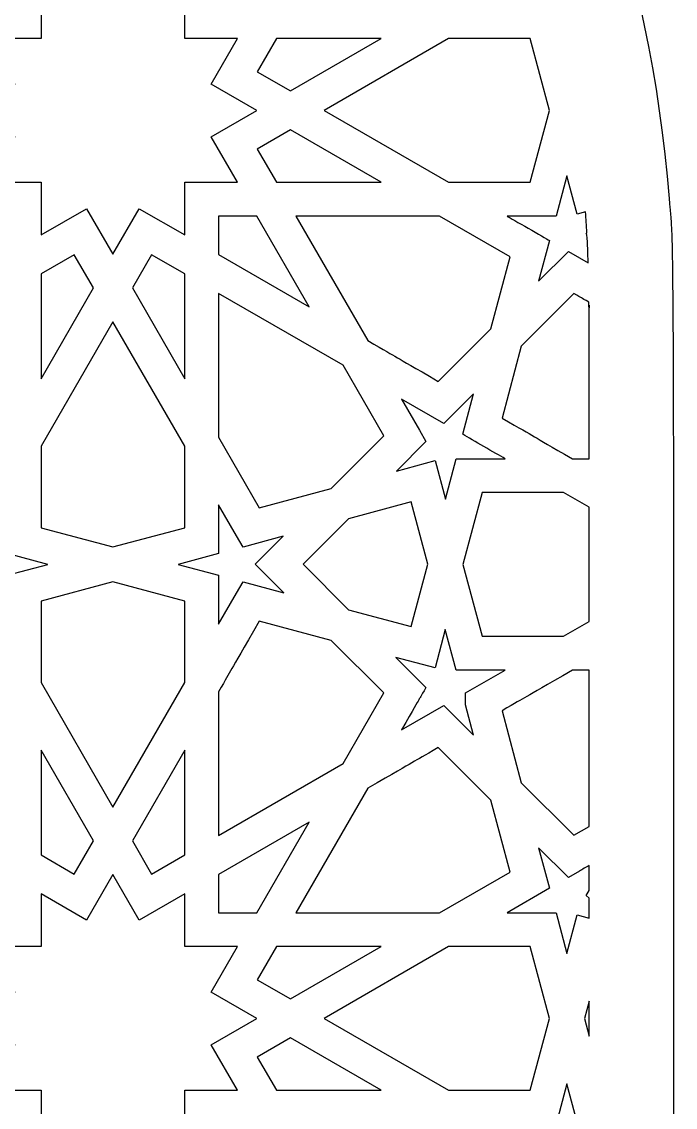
# Model space of a CAD drawing. Header units: millimetres. Extents: x -57 to 56, y -100 to 112.
# Drawn here: x 28.93 to 56, y 11.19 to 56.15 of the extents above; entities that cross this region are included whole.
import ezdxf

# ---------------------------------------------------------------- set-up
doc = ezdxf.new("R2010")
doc.units = ezdxf.units.MM
doc.header["$MEASUREMENT"] = 0
doc.layers.add('layer 1', color=7, linetype='Continuous')

msp = doc.modelspace()

# ---------------------------------------------------------------- linework, layer by layer
at = {"layer": 'layer 1', "color": 250}
for points, knots in [([(-24.372, 94.4411), (-38.1806, 87.6628), (-48.5742, 75.4542), (-53.0874, 60.935), (-53.0874, 60.935), (-56.6521, 49.4658), (-55.5912, 52.1945), (-55.5912, -99.8361), (-55.5912, -99.8361), (-52.4793, -99.8361), (52.9544, -99.8361), (55.9213, -99.8361), (55.9213, -99.8361), (55.9213, -98.4327), (55.9213, -97.8601), (55.9213, -96.466), (55.9213, -96.466), (55.9213, 55.9079), (56.001, 45.5757), (55.7428, 48.8312), (55.7428, 48.8312), (52.6358, 88.0279), (10.7823, 111.699), (-24.372, 94.4411)], [0, 0, 0, 0, 0.1428571, 0.1428571, 0.1428571, 0.1428571, 0.2857143, 0.2857143, 0.2857143, 0.2857143, 0.4285714, 0.4285714, 0.4285714, 0.4285714, 0.5714286, 0.5714286, 0.5714286, 0.5714286, 0.7142857, 0.7142857, 0.7142857, 0.7142857, 1, 1, 1, 1]), ([(31.6177, 56.5386), (31.6177, 56.5386), (32.7071, 58.426), (32.7071, 58.426), (32.7071, 58.426), (32.7071, 58.426), (33.7965, 56.5386), (33.7965, 56.5386), (33.7965, 56.5386), (33.7965, 56.5386), (35.6845, 57.628), (35.6845, 57.628), (35.6845, 57.628), (35.6845, 57.628), (35.6845, 55.4489), (35.6845, 55.4489), (35.6845, 55.4489), (35.6845, 55.4489), (37.864, 55.4489), (37.864, 55.4489), (37.864, 55.4489), (37.864, 55.4489), (36.7743, 53.5609), (36.7743, 53.5609), (36.7743, 53.5609), (36.7743, 53.5609), (38.6609, 52.4715), (38.6609, 52.4715), (38.6609, 52.4715), (38.6609, 52.4715), (36.7739, 51.3817), (36.7739, 51.3817), (36.7739, 51.3817), (36.7739, 51.3817), (37.8636, 49.4951), (37.8636, 49.4951), (37.8636, 49.4951), (37.8636, 49.4951), (35.6845, 49.4951), (35.6845, 49.4951), (35.6845, 49.4951), (35.6845, 49.4951), (35.6845, 47.3146), (35.6845, 47.3146), (35.6845, 47.3146), (35.6845, 47.3146), (33.7965, 48.4043), (33.7965, 48.4043), (33.7965, 48.4043), (33.7965, 48.4043), (32.7071, 46.5176), (32.7071, 46.5176), (32.7071, 46.5176), (32.7071, 46.5176), (31.6177, 48.4043), (31.6177, 48.4043), (31.6177, 48.4043), (31.6177, 48.4043), (29.7293, 47.3146), (29.7293, 47.3146), (29.7293, 47.3146), (29.7293, 47.3146), (29.7293, 49.4951), (29.7293, 49.4951), (29.7293, 49.4951), (29.7293, 49.4951), (27.5505, 49.4951), (27.5505, 49.4951), (27.5505, 49.4951), (27.5505, 49.4951), (28.6403, 51.3817), (28.6403, 51.3817), (28.6403, 51.3817), (28.6403, 51.3817), (26.7522, 52.4715), (26.7522, 52.4715), (26.7522, 52.4715), (26.7522, 52.4715), (28.6403, 53.5609), (28.6403, 53.5609), (28.6403, 53.5609), (28.6403, 53.5609), (27.5502, 55.4489), (27.5502, 55.4489), (27.5502, 55.4489), (27.5502, 55.4489), (29.7293, 55.4489), (29.7293, 55.4489), (29.7293, 55.4489), (29.7293, 55.4489), (29.7293, 57.628), (29.7293, 57.628), (29.7293, 57.628), (29.7293, 57.628), (31.6177, 56.5386), (31.6177, 56.5386)], [0, 0, 0, 0, 0.04, 0.04, 0.04, 0.04, 0.08, 0.08, 0.08, 0.08, 0.12, 0.12, 0.12, 0.12, 0.16, 0.16, 0.16, 0.16, 0.2, 0.2, 0.2, 0.2, 0.24, 0.24, 0.24, 0.24, 0.28, 0.28, 0.28, 0.28, 0.32, 0.32, 0.32, 0.32, 0.36, 0.36, 0.36, 0.36, 0.4, 0.4, 0.4, 0.4, 0.44, 0.44, 0.44, 0.44, 0.48, 0.48, 0.48, 0.48, 0.52, 0.52, 0.52, 0.52, 0.56, 0.56, 0.56, 0.56, 0.6, 0.6, 0.6, 0.6, 0.64, 0.64, 0.64, 0.64, 0.68, 0.68, 0.68, 0.68, 0.72, 0.72, 0.72, 0.72, 0.76, 0.76, 0.76, 0.76, 0.8, 0.8, 0.8, 0.8, 0.84, 0.84, 0.84, 0.84, 0.88, 0.88, 0.88, 0.88, 0.92, 0.92, 0.92, 0.92, 1, 1, 1, 1]), ([(39.4769, 55.4489), (39.4769, 55.4489), (43.8182, 55.4489), (43.8182, 55.4489), (43.8182, 55.4489), (43.8182, 55.4489), (40.0583, 53.2783), (40.0583, 53.2783), (40.0583, 53.2783), (40.0583, 53.2783), (38.6828, 54.0724), (38.6828, 54.0724), (38.6828, 54.0724), (38.6828, 54.0724), (39.4769, 55.4489), (39.4769, 55.4489)], [0, 0, 0, 0, 0.2, 0.2, 0.2, 0.2, 0.4, 0.4, 0.4, 0.4, 0.6, 0.6, 0.6, 0.6, 1, 1, 1, 1]), ([(41.4556, 52.4715), (41.4556, 52.4715), (46.6129, 55.4489), (46.6129, 55.4489), (46.6129, 55.4489), (46.6129, 55.4489), (49.9882, 55.4489), (49.9882, 55.4489), (49.9882, 55.4489), (49.9882, 55.4489), (50.7869, 52.4711), (50.7869, 52.4711), (50.7869, 52.4711), (50.7869, 52.4711), (49.9893, 49.4951), (49.9893, 49.4951), (49.9893, 49.4951), (49.9893, 49.4951), (46.6111, 49.4951), (46.6111, 49.4951), (46.6111, 49.4951), (46.6111, 49.4951), (41.4556, 52.4715), (41.4556, 52.4715)], [0, 0, 0, 0, 0.1428571, 0.1428571, 0.1428571, 0.1428571, 0.2857143, 0.2857143, 0.2857143, 0.2857143, 0.4285714, 0.4285714, 0.4285714, 0.4285714, 0.5714286, 0.5714286, 0.5714286, 0.5714286, 0.7142857, 0.7142857, 0.7142857, 0.7142857, 1, 1, 1, 1]), ([(38.6831, 50.8706), (38.6831, 50.8706), (40.0583, 51.6647), (40.0583, 51.6647), (40.0583, 51.6647), (40.0583, 51.6647), (43.8164, 49.4951), (43.8164, 49.4951), (43.8164, 49.4951), (43.2731, 49.4951), (40.0202, 49.4951), (39.4769, 49.4951), (39.4769, 49.4951), (39.4769, 49.4951), (38.6831, 50.8706), (38.6831, 50.8706)], [0, 0, 0, 0, 0.2, 0.2, 0.2, 0.2, 0.4, 0.4, 0.4, 0.4, 0.6, 0.6, 0.6, 0.6, 1, 1, 1, 1]), ([(52.3381, 47.4014), (52.3381, 47.4014), (52.3138, 47.377), (52.3138, 47.377), (52.3138, 47.377), (52.3138, 47.377), (52.3427, 47.3273), (52.3427, 47.3273), (52.3427, 47.3273), (52.3642, 46.9392), (52.3808, 46.5501), (52.3938, 46.1603), (52.3938, 46.1603), (52.3938, 46.1603), (52.0361, 46.367), (52.0361, 46.367), (52.0361, 46.367), (52.0361, 46.367), (52.0361, 46.3667), (52.0361, 46.3667), (52.0361, 46.3667), (52.0361, 46.3667), (51.5715, 46.6351), (51.5715, 46.6351), (51.5715, 46.6351), (51.5715, 46.6351), (50.3379, 45.4015), (50.3379, 45.4015), (50.3379, 45.4015), (50.3379, 45.4015), (50.7883, 47.0839), (50.7883, 47.0839), (50.7883, 47.0839), (50.589, 47.1989), (49.2238, 47.987), (49.0319, 48.0977), (49.0319, 48.0977), (49.9336, 48.0977), (50.3876, 48.0977), (51.0618, 48.0977), (51.0618, 48.0977), (51.0618, 48.0977), (51.5084, 49.7657), (51.5084, 49.7657), (51.5084, 49.7657), (51.5084, 49.7657), (51.9324, 48.181), (51.9324, 48.181), (51.9324, 48.181), (51.9324, 48.181), (52.2845, 48.2752), (52.2845, 48.2752), (52.2845, 48.2752), (52.306, 47.9845), (52.3215, 47.6927), (52.3381, 47.4014)], [0, 0, 0, 0, 0.0666667, 0.0666667, 0.0666667, 0.0666667, 0.1333333, 0.1333333, 0.1333333, 0.1333333, 0.2, 0.2, 0.2, 0.2, 0.2666667, 0.2666667, 0.2666667, 0.2666667, 0.3333333, 0.3333333, 0.3333333, 0.3333333, 0.4, 0.4, 0.4, 0.4, 0.4666667, 0.4666667, 0.4666667, 0.4666667, 0.5333333, 0.5333333, 0.5333333, 0.5333333, 0.6, 0.6, 0.6, 0.6, 0.6666667, 0.6666667, 0.6666667, 0.6666667, 0.7333333, 0.7333333, 0.7333333, 0.7333333, 0.8, 0.8, 0.8, 0.8, 0.8666667, 0.8666667, 0.8666667, 0.8666667, 1, 1, 1, 1]), ([(37.0819, 46.5081), (37.0819, 46.5081), (37.0819, 48.0977), (37.0819, 48.0977), (37.0819, 48.0977), (37.0819, 48.0977), (38.6701, 48.0977), (38.6701, 48.0977), (38.6701, 48.0977), (38.6701, 48.0977), (40.8411, 44.3375), (40.8411, 44.3375), (40.8411, 44.3375), (40.8411, 44.3375), (37.0819, 46.5081), (37.0819, 46.5081)], [0, 0, 0, 0, 0.2, 0.2, 0.2, 0.2, 0.4, 0.4, 0.4, 0.4, 0.6, 0.6, 0.6, 0.6, 1, 1, 1, 1]), ([(48.3644, 43.4319), (48.3644, 43.4319), (46.185, 41.2521), (46.185, 41.2521), (46.185, 41.2521), (44.0715, 42.4723), (44.7587, 42.0755), (43.2618, 42.9398), (43.2618, 42.9398), (43.2618, 42.9398), (40.2837, 48.0977), (40.2837, 48.0977), (40.2837, 48.0977), (40.2837, 48.0977), (46.2365, 48.0977), (46.2365, 48.0977), (46.2365, 48.0977), (46.2365, 48.0977), (49.1613, 46.4097), (49.1613, 46.4097), (49.1613, 46.4097), (49.1613, 46.4097), (48.3644, 43.4319), (48.3644, 43.4319)], [0, 0, 0, 0, 0.1428571, 0.1428571, 0.1428571, 0.1428571, 0.2857143, 0.2857143, 0.2857143, 0.2857143, 0.4285714, 0.4285714, 0.4285714, 0.4285714, 0.5714286, 0.5714286, 0.5714286, 0.5714286, 0.7142857, 0.7142857, 0.7142857, 0.7142857, 1, 1, 1, 1]), ([(52.4277, 38.0439), (52.4277, 38.0439), (51.7472, 38.0439), (51.7472, 38.0439), (51.7472, 38.0439), (49.8426, 39.1435), (50.4059, 38.8186), (48.8237, 39.732), (48.8237, 39.732), (48.8237, 39.732), (49.6221, 42.7094), (49.6221, 42.7094), (49.6221, 42.7094), (49.6221, 42.7094), (51.8012, 44.8885), (51.8012, 44.8885), (51.8012, 44.8885), (52.1846, 44.6673), (52.0393, 44.7513), (52.4256, 44.528), (52.4256, 44.528), (52.4291, 43.4266), (52.4277, 47.2281), (52.4277, 38.0439)], [0, 0, 0, 0, 0.1428571, 0.1428571, 0.1428571, 0.1428571, 0.2857143, 0.2857143, 0.2857143, 0.2857143, 0.4285714, 0.4285714, 0.4285714, 0.4285714, 0.5714286, 0.5714286, 0.5714286, 0.5714286, 0.7142857, 0.7142857, 0.7142857, 0.7142857, 1, 1, 1, 1]), ([(29.7293, 41.3604), (29.7293, 41.3604), (29.7293, 45.7013), (29.7293, 45.7013), (29.7293, 45.7013), (29.7293, 45.7013), (31.1058, 46.4958), (31.1058, 46.4958), (31.1058, 46.4958), (31.1058, 46.4958), (31.9003, 45.1203), (31.9003, 45.1203), (31.9003, 45.1203), (31.9003, 45.1203), (29.7293, 41.3604), (29.7293, 41.3604)], [0, 0, 0, 0, 0.2, 0.2, 0.2, 0.2, 0.4, 0.4, 0.4, 0.4, 0.6, 0.6, 0.6, 0.6, 1, 1, 1, 1]), ([(33.5139, 45.1203), (33.5139, 45.1203), (34.308, 46.4958), (34.308, 46.4958), (34.308, 46.4958), (34.308, 46.4958), (35.6845, 45.7013), (35.6845, 45.7013), (35.6845, 45.7013), (35.6845, 45.7013), (35.6845, 41.3604), (35.6845, 41.3604), (35.6845, 41.3604), (35.6845, 41.3604), (33.5139, 45.1203), (33.5139, 45.1203)], [0, 0, 0, 0, 0.2, 0.2, 0.2, 0.2, 0.4, 0.4, 0.4, 0.4, 0.6, 0.6, 0.6, 0.6, 1, 1, 1, 1]), ([(41.7477, 36.8141), (41.7477, 36.8141), (38.7699, 36.0158), (38.7699, 36.0158), (38.7699, 36.0158), (38.7699, 36.0158), (37.0819, 38.94), (37.0819, 38.94), (37.0819, 38.94), (37.0819, 38.94), (37.0819, 44.8945), (37.0819, 44.8945), (37.0819, 44.8945), (37.0819, 44.8945), (42.2381, 41.9171), (42.2381, 41.9171), (42.2381, 41.9171), (42.2381, 41.9171), (43.9265, 38.9932), (43.9265, 38.9932), (43.9265, 38.9932), (43.9265, 38.9932), (41.7477, 36.8141), (41.7477, 36.8141)], [0, 0, 0, 0, 0.1428571, 0.1428571, 0.1428571, 0.1428571, 0.2857143, 0.2857143, 0.2857143, 0.2857143, 0.4285714, 0.4285714, 0.4285714, 0.4285714, 0.5714286, 0.5714286, 0.5714286, 0.5714286, 0.7142857, 0.7142857, 0.7142857, 0.7142857, 1, 1, 1, 1]), ([(32.7071, 43.7226), (32.7071, 43.7226), (35.6845, 38.565), (35.6845, 38.565), (35.6845, 38.565), (35.6845, 38.565), (35.6845, 35.1899), (35.6845, 35.1899), (35.6845, 35.1899), (35.6845, 35.1899), (32.7078, 34.392), (32.7078, 34.392), (32.7078, 34.392), (32.7078, 34.392), (32.7071, 34.3923), (32.7071, 34.3923), (32.7071, 34.3923), (32.7071, 34.3923), (32.706, 34.392), (32.706, 34.392), (32.706, 34.392), (32.706, 34.392), (29.7293, 35.1899), (29.7293, 35.1899), (29.7293, 35.1899), (29.7293, 35.1899), (29.7293, 38.565), (29.7293, 38.565), (29.7293, 38.565), (29.7293, 38.565), (32.7071, 43.7226), (32.7071, 43.7226)], [0, 0, 0, 0, 0.1111111, 0.1111111, 0.1111111, 0.1111111, 0.2222222, 0.2222222, 0.2222222, 0.2222222, 0.3333333, 0.3333333, 0.3333333, 0.3333333, 0.4444444, 0.4444444, 0.4444444, 0.4444444, 0.5555556, 0.5555556, 0.5555556, 0.5555556, 0.6666667, 0.6666667, 0.6666667, 0.6666667, 0.7777778, 0.7777778, 0.7777778, 0.7777778, 1, 1, 1, 1]), ([(46.4795, 36.3774), (46.4795, 36.3774), (46.0541, 37.9677), (46.0541, 37.9677), (46.0541, 37.9677), (46.0541, 37.9677), (44.4461, 37.537), (44.4461, 37.537), (44.4461, 37.537), (44.4461, 37.537), (45.6727, 38.7632), (45.6727, 38.7632), (45.6727, 38.7632), (45.6727, 38.7632), (45.4046, 39.2275), (45.4046, 39.2275), (45.4046, 39.2275), (45.4046, 39.2275), (45.4046, 39.2278), (45.4046, 39.2278), (45.4046, 39.2278), (45.4046, 39.2278), (44.6592, 40.519), (44.6592, 40.519), (44.6592, 40.519), (44.6592, 40.519), (46.415, 39.5055), (46.415, 39.5055), (46.415, 39.5055), (46.415, 39.5055), (47.6469, 40.7381), (47.6469, 40.7381), (47.6469, 40.7381), (47.6469, 40.7381), (47.1964, 39.0578), (47.1964, 39.0578), (47.1964, 39.0578), (47.6137, 38.8172), (48.5369, 38.2842), (48.9528, 38.0439), (48.9528, 38.0439), (48.0529, 38.0439), (47.6003, 38.0439), (46.9261, 38.0439), (46.9261, 38.0439), (46.9261, 38.0439), (46.4795, 36.3774), (46.4795, 36.3774)], [0, 0, 0, 0, 0.0769231, 0.0769231, 0.0769231, 0.0769231, 0.1538462, 0.1538462, 0.1538462, 0.1538462, 0.2307692, 0.2307692, 0.2307692, 0.2307692, 0.3076923, 0.3076923, 0.3076923, 0.3076923, 0.3846154, 0.3846154, 0.3846154, 0.3846154, 0.4615385, 0.4615385, 0.4615385, 0.4615385, 0.5384615, 0.5384615, 0.5384615, 0.5384615, 0.6153846, 0.6153846, 0.6153846, 0.6153846, 0.6923077, 0.6923077, 0.6923077, 0.6923077, 0.7692308, 0.7692308, 0.7692308, 0.7692308, 0.8461538, 0.8461538, 0.8461538, 0.8461538, 1, 1, 1, 1]), ([(52.4277, 31.3013), (52.4277, 31.3013), (51.3736, 30.6927), (51.3736, 30.6927), (51.3736, 30.6927), (51.3736, 30.6927), (47.9972, 30.6927), (47.9972, 30.6927), (47.9972, 30.6927), (47.9972, 30.6927), (47.1999, 33.6688), (47.1999, 33.6688), (47.1999, 33.6688), (47.1999, 33.6688), (47.9982, 36.6466), (47.9982, 36.6466), (47.9982, 36.6466), (47.9982, 36.6466), (51.3729, 36.6466), (51.3729, 36.6466), (51.3729, 36.6466), (51.3729, 36.6466), (52.4277, 36.0377), (52.4277, 36.0377), (52.4277, 36.0377), (52.4277, 36.0377), (52.4277, 31.3013), (52.4277, 31.3013)], [0, 0, 0, 0, 0.125, 0.125, 0.125, 0.125, 0.25, 0.25, 0.25, 0.25, 0.375, 0.375, 0.375, 0.375, 0.5, 0.5, 0.5, 0.5, 0.625, 0.625, 0.625, 0.625, 0.75, 0.75, 0.75, 0.75, 1, 1, 1, 1]), ([(30.0066, 33.6691), (30.0066, 33.6691), (28.3319, 33.2207), (28.3319, 33.2207), (28.3319, 33.2207), (28.3319, 32.5635), (28.3319, 32.0781), (28.3319, 31.1933), (28.3319, 31.1933), (28.3319, 31.1933), (27.5862, 32.4848), (27.5862, 32.4848), (27.5862, 32.4848), (27.5862, 32.4848), (27.5862, 32.4848), (27.5862, 32.4848), (27.5862, 32.4848), (27.5862, 32.4848), (27.318, 32.9488), (27.318, 32.9488), (27.318, 32.9488), (27.318, 32.9488), (25.6325, 32.4975), (25.6325, 32.4975), (25.6325, 32.4975), (25.6325, 32.4975), (26.8048, 33.6698), (26.8048, 33.6698), (26.8048, 33.6698), (26.8048, 33.6698), (25.6346, 34.84), (25.6346, 34.84), (25.6346, 34.84), (25.6346, 34.84), (27.318, 34.3884), (27.318, 34.3884), (27.318, 34.3884), (27.318, 34.3884), (27.5862, 34.8527), (27.5862, 34.8527), (27.5862, 34.8527), (27.5862, 34.8527), (27.5862, 34.8527), (27.5862, 34.8527), (27.5862, 34.8527), (27.5862, 34.8527), (28.3319, 36.1446), (28.3319, 36.1446), (28.3319, 36.1446), (28.3319, 35.245), (28.3319, 34.792), (28.3319, 34.1182), (28.3319, 34.1182), (28.3319, 34.1182), (30.0066, 33.6691), (30.0066, 33.6691)], [0, 0, 0, 0, 0.0666667, 0.0666667, 0.0666667, 0.0666667, 0.1333333, 0.1333333, 0.1333333, 0.1333333, 0.2, 0.2, 0.2, 0.2, 0.2666667, 0.2666667, 0.2666667, 0.2666667, 0.3333333, 0.3333333, 0.3333333, 0.3333333, 0.4, 0.4, 0.4, 0.4, 0.4666667, 0.4666667, 0.4666667, 0.4666667, 0.5333333, 0.5333333, 0.5333333, 0.5333333, 0.6, 0.6, 0.6, 0.6, 0.6666667, 0.6666667, 0.6666667, 0.6666667, 0.7333333, 0.7333333, 0.7333333, 0.7333333, 0.8, 0.8, 0.8, 0.8, 0.8666667, 0.8666667, 0.8666667, 0.8666667, 1, 1, 1, 1]), ([(39.7827, 32.4972), (39.7827, 32.4972), (38.0958, 32.9488), (38.0958, 32.9488), (38.0958, 32.9488), (38.0958, 32.9488), (37.828, 32.4848), (37.828, 32.4848), (37.828, 32.4848), (37.828, 32.4848), (37.8276, 32.4848), (37.8276, 32.4848), (37.8276, 32.4848), (37.8276, 32.4848), (37.0819, 31.1933), (37.0819, 31.1933), (37.0819, 31.1933), (37.0819, 32.0936), (37.0819, 32.5469), (37.0819, 33.2207), (37.0819, 33.2207), (37.0819, 33.2207), (35.4076, 33.6691), (35.4076, 33.6691), (35.4076, 33.6691), (35.4076, 33.6691), (37.0819, 34.1182), (37.0819, 34.1182), (37.0819, 34.1182), (37.0819, 34.792), (37.0819, 35.2446), (37.0819, 36.1446), (37.0819, 36.1446), (37.0819, 36.1446), (37.8276, 34.8527), (37.8276, 34.8527), (37.8276, 34.8527), (37.8276, 34.8527), (37.8276, 34.8527), (37.8276, 34.8527), (37.8276, 34.8527), (37.8276, 34.8527), (38.0958, 34.3884), (38.0958, 34.3884), (38.0958, 34.3884), (38.0958, 34.3884), (39.7644, 34.8358), (39.7644, 34.8358), (39.7644, 34.8358), (39.7644, 34.8358), (38.6045, 33.6758), (38.6045, 33.6758), (38.6045, 33.6758), (38.6045, 33.6758), (39.7827, 32.4972), (39.7827, 32.4972)], [0, 0, 0, 0, 0.0666667, 0.0666667, 0.0666667, 0.0666667, 0.1333333, 0.1333333, 0.1333333, 0.1333333, 0.2, 0.2, 0.2, 0.2, 0.2666667, 0.2666667, 0.2666667, 0.2666667, 0.3333333, 0.3333333, 0.3333333, 0.3333333, 0.4, 0.4, 0.4, 0.4, 0.4666667, 0.4666667, 0.4666667, 0.4666667, 0.5333333, 0.5333333, 0.5333333, 0.5333333, 0.6, 0.6, 0.6, 0.6, 0.6666667, 0.6666667, 0.6666667, 0.6666667, 0.7333333, 0.7333333, 0.7333333, 0.7333333, 0.8, 0.8, 0.8, 0.8, 0.8666667, 0.8666667, 0.8666667, 0.8666667, 1, 1, 1, 1]), ([(42.4614, 31.7945), (42.4614, 31.7945), (40.5804, 33.6758), (40.5804, 33.6758), (40.5804, 33.6758), (40.5804, 33.6758), (42.4639, 35.5593), (42.4639, 35.5593), (42.4639, 35.5593), (42.4639, 35.5593), (45.0652, 36.256), (45.0652, 36.256), (45.0652, 36.256), (45.0652, 36.256), (45.7535, 33.6843), (45.7535, 33.6843), (45.7535, 33.6843), (45.7535, 33.6843), (45.0617, 31.0981), (45.0617, 31.0981), (45.0617, 31.0981), (45.0617, 31.0981), (42.4614, 31.7945), (42.4614, 31.7945)], [0, 0, 0, 0, 0.1428571, 0.1428571, 0.1428571, 0.1428571, 0.2857143, 0.2857143, 0.2857143, 0.2857143, 0.4285714, 0.4285714, 0.4285714, 0.4285714, 0.5714286, 0.5714286, 0.5714286, 0.5714286, 0.7142857, 0.7142857, 0.7142857, 0.7142857, 1, 1, 1, 1]), ([(35.6845, 28.7729), (35.6845, 28.7729), (32.7071, 23.6164), (32.7071, 23.6164), (32.7071, 23.6164), (32.7071, 23.6164), (32.7071, 23.6164), (32.7071, 23.6164), (32.7071, 23.6164), (32.7071, 23.6164), (29.7293, 28.7729), (29.7293, 28.7729), (29.7293, 28.7729), (29.7293, 28.7729), (29.7293, 32.1483), (29.7293, 32.1483), (29.7293, 32.1483), (29.7293, 32.1483), (32.7053, 32.9456), (32.7053, 32.9456), (32.7053, 32.9456), (32.7053, 32.9456), (32.7071, 32.9449), (32.7071, 32.9449), (32.7071, 32.9449), (32.7071, 32.9449), (32.7085, 32.9456), (32.7085, 32.9456), (32.7085, 32.9456), (32.7085, 32.9456), (35.6845, 32.1483), (35.6845, 32.1483), (35.6845, 32.1483), (35.6845, 32.1483), (35.6845, 28.7729), (35.6845, 28.7729)], [0, 0, 0, 0, 0.1, 0.1, 0.1, 0.1, 0.2, 0.2, 0.2, 0.2, 0.3, 0.3, 0.3, 0.3, 0.4, 0.4, 0.4, 0.4, 0.5, 0.5, 0.5, 0.5, 0.6, 0.6, 0.6, 0.6, 0.7, 0.7, 0.7, 0.7, 0.8, 0.8, 0.8, 0.8, 1, 1, 1, 1]), ([(37.0819, 22.443), (37.0819, 22.443), (37.0819, 28.3979), (37.0819, 28.3979), (37.0819, 28.3979), (37.7204, 29.5042), (37.3609, 28.8812), (38.7703, 31.3217), (38.7703, 31.3217), (38.7703, 31.3217), (41.7477, 30.5245), (41.7477, 30.5245), (41.7477, 30.5245), (41.7477, 30.5245), (43.9265, 28.3457), (43.9265, 28.3457), (43.9265, 28.3457), (43.9265, 28.3457), (42.237, 25.4198), (42.237, 25.4198), (42.237, 25.4198), (42.237, 25.4198), (37.0819, 22.443), (37.0819, 22.443)], [0, 0, 0, 0, 0.1428571, 0.1428571, 0.1428571, 0.1428571, 0.2857143, 0.2857143, 0.2857143, 0.2857143, 0.4285714, 0.4285714, 0.4285714, 0.4285714, 0.5714286, 0.5714286, 0.5714286, 0.5714286, 0.7142857, 0.7142857, 0.7142857, 0.7142857, 1, 1, 1, 1]), ([(47.6469, 26.5998), (47.6469, 26.5998), (46.415, 27.8321), (46.415, 27.8321), (46.415, 27.8321), (46.415, 27.8321), (44.6581, 26.8175), (44.6581, 26.8175), (44.6581, 26.8175), (45.6946, 28.6138), (45.1944, 27.7467), (45.6727, 28.5754), (45.6727, 28.5754), (45.6727, 28.5754), (44.4267, 29.8214), (44.4267, 29.8214), (44.4267, 29.8214), (44.4267, 29.8214), (46.0502, 29.3864), (46.0502, 29.3864), (46.0502, 29.3864), (46.0502, 29.3864), (46.4749, 30.9743), (46.4749, 30.9743), (46.4749, 30.9743), (46.4749, 30.9743), (46.9247, 29.2954), (46.9247, 29.2954), (46.9247, 29.2954), (47.5989, 29.2954), (48.0522, 29.2954), (48.9528, 29.2954), (48.9528, 29.2954), (48.9528, 29.2954), (47.3114, 28.3478), (47.3114, 28.3478), (47.3114, 28.3478), (47.3114, 28.1598), (47.3114, 27.9344), (47.3114, 27.8511), (47.3114, 27.8511), (47.3114, 27.8511), (47.6469, 26.5998), (47.6469, 26.5998)], [0, 0, 0, 0, 0.0833333, 0.0833333, 0.0833333, 0.0833333, 0.1666667, 0.1666667, 0.1666667, 0.1666667, 0.25, 0.25, 0.25, 0.25, 0.3333333, 0.3333333, 0.3333333, 0.3333333, 0.4166667, 0.4166667, 0.4166667, 0.4166667, 0.5, 0.5, 0.5, 0.5, 0.5833333, 0.5833333, 0.5833333, 0.5833333, 0.6666667, 0.6666667, 0.6666667, 0.6666667, 0.75, 0.75, 0.75, 0.75, 0.8333333, 0.8333333, 0.8333333, 0.8333333, 1, 1, 1, 1]), ([(52.4277, 22.8113), (52.4277, 22.8113), (51.8015, 22.4497), (51.8015, 22.4497), (51.8015, 22.4497), (51.8015, 22.4497), (49.6221, 24.6299), (49.6221, 24.6299), (49.6221, 24.6299), (49.6221, 24.6299), (48.8234, 27.607), (48.8234, 27.607), (48.8234, 27.607), (50.0218, 28.2988), (49.4069, 27.9442), (51.7486, 29.2954), (51.7486, 29.2954), (51.7486, 29.2954), (52.4277, 29.2954), (52.4277, 29.2954), (52.4277, 29.2954), (52.4277, 29.2954), (52.4277, 22.8113), (52.4277, 22.8113)], [0, 0, 0, 0, 0.1428571, 0.1428571, 0.1428571, 0.1428571, 0.2857143, 0.2857143, 0.2857143, 0.2857143, 0.4285714, 0.4285714, 0.4285714, 0.4285714, 0.5714286, 0.5714286, 0.5714286, 0.5714286, 0.7142857, 0.7142857, 0.7142857, 0.7142857, 1, 1, 1, 1]), ([(46.2389, 19.2409), (46.2389, 19.2409), (40.2837, 19.2409), (40.2837, 19.2409), (40.2837, 19.2409), (40.2837, 19.2409), (43.2604, 24.3971), (43.2604, 24.3971), (43.2604, 24.3971), (45.521, 25.7023), (44.9142, 25.352), (46.185, 26.0855), (46.185, 26.0855), (46.185, 26.0855), (48.3644, 23.9064), (48.3644, 23.9064), (48.3644, 23.9064), (48.3644, 23.9064), (49.1624, 20.9289), (49.1624, 20.9289), (49.1624, 20.9289), (49.1624, 20.9289), (46.2389, 19.2409), (46.2389, 19.2409)], [0, 0, 0, 0, 0.1428571, 0.1428571, 0.1428571, 0.1428571, 0.2857143, 0.2857143, 0.2857143, 0.2857143, 0.4285714, 0.4285714, 0.4285714, 0.4285714, 0.5714286, 0.5714286, 0.5714286, 0.5714286, 0.7142857, 0.7142857, 0.7142857, 0.7142857, 1, 1, 1, 1]), ([(29.7293, 25.9779), (29.7293, 25.9779), (31.9003, 22.2183), (31.9003, 22.2183), (31.9003, 22.2183), (31.9003, 22.2183), (31.1058, 20.8418), (31.1058, 20.8418), (31.1058, 20.8418), (31.1058, 20.8418), (29.7293, 21.6362), (29.7293, 21.6362), (29.7293, 21.6362), (29.7293, 22.1841), (29.7293, 25.4483), (29.7293, 25.9779)], [0, 0, 0, 0, 0.2, 0.2, 0.2, 0.2, 0.4, 0.4, 0.4, 0.4, 0.6, 0.6, 0.6, 0.6, 1, 1, 1, 1]), ([(33.5139, 22.2183), (33.5139, 22.2183), (35.6845, 25.9779), (35.6845, 25.9779), (35.6845, 25.9779), (35.6845, 25.4279), (35.6845, 22.1569), (35.6845, 21.6362), (35.6845, 21.6362), (35.6845, 21.6362), (34.308, 20.8418), (34.308, 20.8418), (34.308, 20.8418), (34.308, 20.8418), (33.5139, 22.2183), (33.5139, 22.2183)], [0, 0, 0, 0, 0.2, 0.2, 0.2, 0.2, 0.4, 0.4, 0.4, 0.4, 0.6, 0.6, 0.6, 0.6, 1, 1, 1, 1]), ([(38.6701, 19.2409), (38.6701, 19.2409), (37.0819, 19.2409), (37.0819, 19.2409), (37.0819, 19.2409), (37.0819, 19.2409), (37.0819, 20.8294), (37.0819, 20.8294), (37.0819, 20.8294), (37.0819, 20.8294), (40.84, 22.9994), (40.84, 22.9994), (40.84, 22.9994), (40.84, 22.9994), (38.6701, 19.2409), (38.6701, 19.2409)], [0, 0, 0, 0, 0.2, 0.2, 0.2, 0.2, 0.4, 0.4, 0.4, 0.4, 0.6, 0.6, 0.6, 0.6, 1, 1, 1, 1]), ([(52.4277, 20.1588), (52.4277, 20.1588), (52.3134, 19.9609), (52.3134, 19.9609), (52.3134, 19.9609), (52.3134, 19.9609), (52.4277, 19.8466), (52.4277, 19.8466), (52.4277, 19.8466), (52.4277, 19.8466), (52.4277, 19.0239), (52.4277, 19.0239), (52.4277, 19.0239), (52.4277, 19.0239), (51.9381, 19.1551), (51.9381, 19.1551), (51.9381, 19.1551), (51.9381, 19.1551), (51.5112, 17.5588), (51.5112, 17.5588), (51.5112, 17.5588), (51.5112, 17.5588), (51.06, 19.2409), (51.06, 19.2409), (51.06, 19.2409), (50.3834, 19.2409), (49.9322, 19.2409), (49.0336, 19.2409), (49.0336, 19.2409), (49.0336, 19.2409), (50.7898, 20.2547), (50.7898, 20.2547), (50.7898, 20.2547), (50.7898, 20.2547), (50.3393, 21.9357), (50.3393, 21.9357), (50.3393, 21.9357), (50.3393, 21.9357), (51.5712, 20.7031), (51.5712, 20.7031), (51.5712, 20.7031), (51.5712, 20.7031), (52.0358, 20.9712), (52.0358, 20.9712), (52.0358, 20.9712), (52.0358, 20.9712), (52.0358, 20.9712), (52.0358, 20.9712), (52.0358, 20.9712), (52.1331, 21.0273), (52.3307, 21.1416), (52.4277, 21.1974), (52.4277, 21.1974), (52.4277, 21.1974), (52.4277, 20.1588), (52.4277, 20.1588)], [0, 0, 0, 0, 0.0666667, 0.0666667, 0.0666667, 0.0666667, 0.1333333, 0.1333333, 0.1333333, 0.1333333, 0.2, 0.2, 0.2, 0.2, 0.2666667, 0.2666667, 0.2666667, 0.2666667, 0.3333333, 0.3333333, 0.3333333, 0.3333333, 0.4, 0.4, 0.4, 0.4, 0.4666667, 0.4666667, 0.4666667, 0.4666667, 0.5333333, 0.5333333, 0.5333333, 0.5333333, 0.6, 0.6, 0.6, 0.6, 0.6666667, 0.6666667, 0.6666667, 0.6666667, 0.7333333, 0.7333333, 0.7333333, 0.7333333, 0.8, 0.8, 0.8, 0.8, 0.8666667, 0.8666667, 0.8666667, 0.8666667, 1, 1, 1, 1]), ([(38.6609, 14.8661), (38.6609, 14.8661), (36.7739, 13.7767), (36.7739, 13.7767), (36.7739, 13.7767), (36.7739, 13.7767), (37.8636, 11.8897), (37.8636, 11.8897), (37.8636, 11.8897), (37.8636, 11.8897), (35.6845, 11.8897), (35.6845, 11.8897), (35.6845, 11.8897), (35.6845, 11.8897), (35.6845, 9.7092), (35.6845, 9.7092), (35.6845, 9.7092), (35.6845, 9.7092), (33.7965, 10.7989), (33.7965, 10.7989), (33.7965, 10.7989), (33.7965, 10.7989), (32.7071, 8.9122), (32.7071, 8.9122), (32.7071, 8.9122), (32.7071, 8.9122), (31.6177, 10.7989), (31.6177, 10.7989), (31.6177, 10.7989), (31.6177, 10.7989), (29.7293, 9.7092), (29.7293, 9.7092), (29.7293, 9.7092), (29.7293, 9.7092), (29.7293, 11.8897), (29.7293, 11.8897), (29.7293, 11.8897), (29.7293, 11.8897), (27.5505, 11.8897), (27.5505, 11.8897), (27.5505, 11.8897), (27.5505, 11.8897), (28.6403, 13.7767), (28.6403, 13.7767), (28.6403, 13.7767), (28.6403, 13.7767), (26.7522, 14.8661), (26.7522, 14.8661), (26.7522, 14.8661), (26.7522, 14.8661), (28.6403, 15.9554), (28.6403, 15.9554), (28.6403, 15.9554), (28.6403, 15.9554), (27.5502, 17.8435), (27.5502, 17.8435), (27.5502, 17.8435), (27.5502, 17.8435), (29.7293, 17.8435), (29.7293, 17.8435), (29.7293, 17.8435), (29.7293, 17.8435), (29.7293, 20.023), (29.7293, 20.023), (29.7293, 20.023), (29.7293, 20.023), (31.6177, 18.9332), (31.6177, 18.9332), (31.6177, 18.9332), (31.6177, 18.9332), (32.7071, 20.8206), (32.7071, 20.8206), (32.7071, 20.8206), (32.7071, 20.8206), (33.7965, 18.9332), (33.7965, 18.9332), (33.7965, 18.9332), (33.7965, 18.9332), (35.6845, 20.023), (35.6845, 20.023), (35.6845, 20.023), (35.6845, 20.023), (35.6845, 17.8435), (35.6845, 17.8435), (35.6845, 17.8435), (35.6845, 17.8435), (37.864, 17.8435), (37.864, 17.8435), (37.864, 17.8435), (37.864, 17.8435), (36.7743, 15.9558), (36.7743, 15.9558), (36.7743, 15.9558), (36.7743, 15.9558), (38.6609, 14.8661), (38.6609, 14.8661)], [0, 0, 0, 0, 0.04, 0.04, 0.04, 0.04, 0.08, 0.08, 0.08, 0.08, 0.12, 0.12, 0.12, 0.12, 0.16, 0.16, 0.16, 0.16, 0.2, 0.2, 0.2, 0.2, 0.24, 0.24, 0.24, 0.24, 0.28, 0.28, 0.28, 0.28, 0.32, 0.32, 0.32, 0.32, 0.36, 0.36, 0.36, 0.36, 0.4, 0.4, 0.4, 0.4, 0.44, 0.44, 0.44, 0.44, 0.48, 0.48, 0.48, 0.48, 0.52, 0.52, 0.52, 0.52, 0.56, 0.56, 0.56, 0.56, 0.6, 0.6, 0.6, 0.6, 0.64, 0.64, 0.64, 0.64, 0.68, 0.68, 0.68, 0.68, 0.72, 0.72, 0.72, 0.72, 0.76, 0.76, 0.76, 0.76, 0.8, 0.8, 0.8, 0.8, 0.84, 0.84, 0.84, 0.84, 0.88, 0.88, 0.88, 0.88, 0.92, 0.92, 0.92, 0.92, 1, 1, 1, 1]), ([(38.6828, 16.467), (38.6828, 16.467), (39.4769, 17.8435), (39.4769, 17.8435), (39.4769, 17.8435), (39.4769, 17.8435), (43.8185, 17.8435), (43.8185, 17.8435), (43.8185, 17.8435), (43.8185, 17.8435), (40.0583, 15.6729), (40.0583, 15.6729), (40.0583, 15.6729), (40.0583, 15.6729), (38.6828, 16.467), (38.6828, 16.467)], [0, 0, 0, 0, 0.2, 0.2, 0.2, 0.2, 0.4, 0.4, 0.4, 0.4, 0.6, 0.6, 0.6, 0.6, 1, 1, 1, 1]), ([(41.4556, 14.8661), (41.4556, 14.8661), (46.6132, 17.8435), (46.6132, 17.8435), (46.6132, 17.8435), (46.6132, 17.8435), (49.9882, 17.8435), (49.9882, 17.8435), (49.9882, 17.8435), (49.9882, 17.8435), (50.7869, 14.8661), (50.7869, 14.8661), (50.7869, 14.8661), (50.7869, 14.8661), (49.9893, 11.8897), (49.9893, 11.8897), (49.9893, 11.8897), (49.9893, 11.8897), (46.6115, 11.8897), (46.6115, 11.8897), (46.6115, 11.8897), (46.6115, 11.8897), (41.4556, 14.8661), (41.4556, 14.8661)], [0, 0, 0, 0, 0.1428571, 0.1428571, 0.1428571, 0.1428571, 0.2857143, 0.2857143, 0.2857143, 0.2857143, 0.4285714, 0.4285714, 0.4285714, 0.4285714, 0.5714286, 0.5714286, 0.5714286, 0.5714286, 0.7142857, 0.7142857, 0.7142857, 0.7142857, 1, 1, 1, 1]), ([(52.4277, 14.1355), (52.4277, 14.1355), (52.2347, 14.8569), (52.2347, 14.8569), (52.2347, 14.8569), (52.2347, 14.8569), (52.4277, 15.5783), (52.4277, 15.5783), (52.4277, 15.5783), (52.4277, 15.5783), (52.4277, 14.1355), (52.4277, 14.1355)], [0, 0, 0, 0, 0.25, 0.25, 0.25, 0.25, 0.5, 0.5, 0.5, 0.5, 1, 1, 1, 1]), ([(38.6831, 13.2652), (38.6831, 13.2652), (40.0583, 14.0593), (40.0583, 14.0593), (40.0583, 14.0593), (40.0583, 14.0593), (43.8164, 11.8897), (43.8164, 11.8897), (43.8164, 11.8897), (43.2731, 11.8897), (40.0202, 11.8897), (39.4769, 11.8897), (39.4769, 11.8897), (39.4769, 11.8897), (38.6831, 13.2652), (38.6831, 13.2652)], [0, 0, 0, 0, 0.2, 0.2, 0.2, 0.2, 0.4, 0.4, 0.4, 0.4, 0.6, 0.6, 0.6, 0.6, 1, 1, 1, 1]), ([(52.4277, 9.8852), (52.4277, 9.8852), (52.3138, 9.7713), (52.3138, 9.7713), (52.3138, 9.7713), (52.3138, 9.7713), (52.3141, 9.7705), (52.3141, 9.7705), (52.3141, 9.7705), (52.3141, 9.7705), (52.3138, 9.7698), (52.3138, 9.7698), (52.3138, 9.7698), (52.3138, 9.7698), (52.4277, 9.5726), (52.4277, 9.5726), (52.4277, 9.5726), (52.4277, 9.5726), (52.4277, 8.5348), (52.4277, 8.5348), (52.4277, 8.5348), (52.4277, 8.5348), (52.0361, 8.7609), (52.0361, 8.7609), (52.0361, 8.7609), (52.0361, 8.7609), (52.0361, 8.7605), (52.0361, 8.7605), (52.0361, 8.7605), (52.0361, 8.7605), (51.5715, 9.029), (51.5715, 9.029), (51.5715, 9.029), (51.5715, 9.029), (50.3375, 7.7953), (50.3375, 7.7953), (50.3375, 7.7953), (50.727, 9.2488), (50.6737, 8.9041), (50.6737, 9.5448), (50.6737, 9.5448), (50.6737, 9.5448), (49.0322, 10.4923), (49.0322, 10.4923), (49.0322, 10.4923), (49.9336, 10.4923), (50.3876, 10.4923), (51.0618, 10.4923), (51.0618, 10.4923), (51.0618, 10.4923), (51.5091, 12.1627), (51.5091, 12.1627), (51.5091, 12.1627), (51.5091, 12.1627), (51.9342, 10.5738), (51.9342, 10.5738), (51.9342, 10.5738), (51.9342, 10.5738), (52.4277, 10.7061), (52.4277, 10.7061), (52.4277, 10.7061), (52.4277, 10.7061), (52.4277, 9.8852), (52.4277, 9.8852)], [0, 0, 0, 0, 0.0588235, 0.0588235, 0.0588235, 0.0588235, 0.1176471, 0.1176471, 0.1176471, 0.1176471, 0.1764706, 0.1764706, 0.1764706, 0.1764706, 0.2352941, 0.2352941, 0.2352941, 0.2352941, 0.2941176, 0.2941176, 0.2941176, 0.2941176, 0.3529412, 0.3529412, 0.3529412, 0.3529412, 0.4117647, 0.4117647, 0.4117647, 0.4117647, 0.4705882, 0.4705882, 0.4705882, 0.4705882, 0.5294118, 0.5294118, 0.5294118, 0.5294118, 0.5882353, 0.5882353, 0.5882353, 0.5882353, 0.6470588, 0.6470588, 0.6470588, 0.6470588, 0.7058824, 0.7058824, 0.7058824, 0.7058824, 0.7647059, 0.7647059, 0.7647059, 0.7647059, 0.8235294, 0.8235294, 0.8235294, 0.8235294, 0.8823529, 0.8823529, 0.8823529, 0.8823529, 1, 1, 1, 1])]:
    msp.add_open_spline(points, degree=3, knots=knots, dxfattribs=at)

doc.saveas('drawing.dxf')
